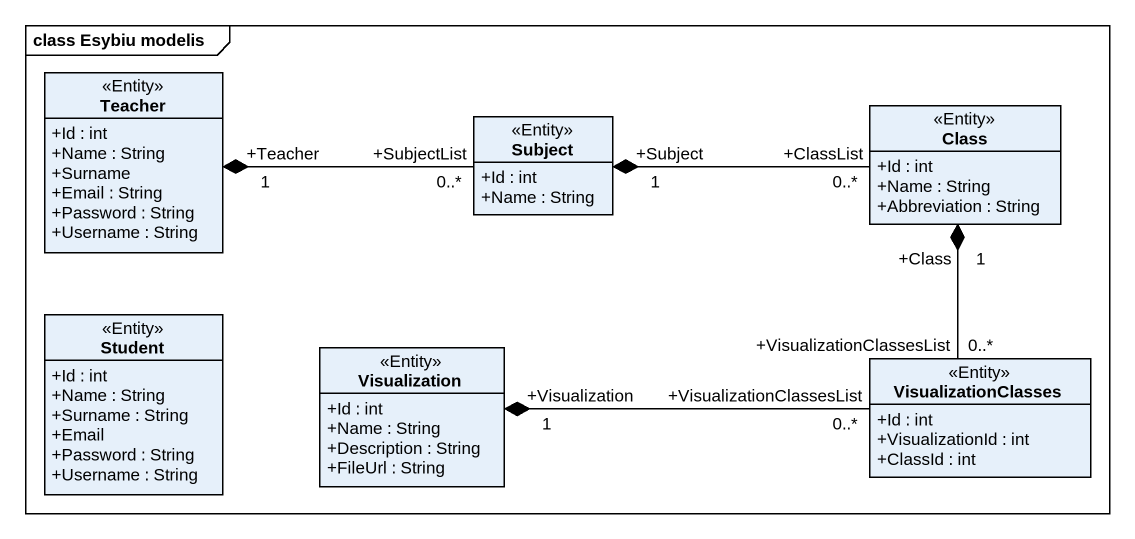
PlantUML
@startuml
mainframe class Esybiu modelis
hide circle
hide empty members
skinparam classAttributeIconSize 0
class Teacher <<Entity>> {
  +Id : int
  +Name : String
  +Surname
  +Email : String
  +Password : String
  +Username : String
}
class Subject <<Entity>> {
  +Id : int
  +Name : String
}
class "Class" as Class_ <<Entity>> {
  +Id : int
  +Name : String
  +Abbreviation : String
}
class Student <<Entity>> {
  +Id : int
  +Name : String
  +Surname : String
  +Email
  +Password : String
  +Username : String
}
class Visualization <<Entity>> {
  +Id : int
  +Name : String
  +Description : String
  +FileUrl : String
}
class VisualizationClasses <<Entity>> {
  +Id : int
  +VisualizationId : int
  +ClassId : int
}
Teacher "+Teacher\n1" *-right- "+SubjectList\n0..*" Subject
Subject "+Subject\n1" *-right- "+ClassList\n0..*" Class_
Class_ "+Class\n1" *-- "+VisualizationClassesList\n0..*" VisualizationClasses
Visualization "+Visualization\n1" *-right- "+VisualizationClassesList\n0..*" VisualizationClasses
@enduml
